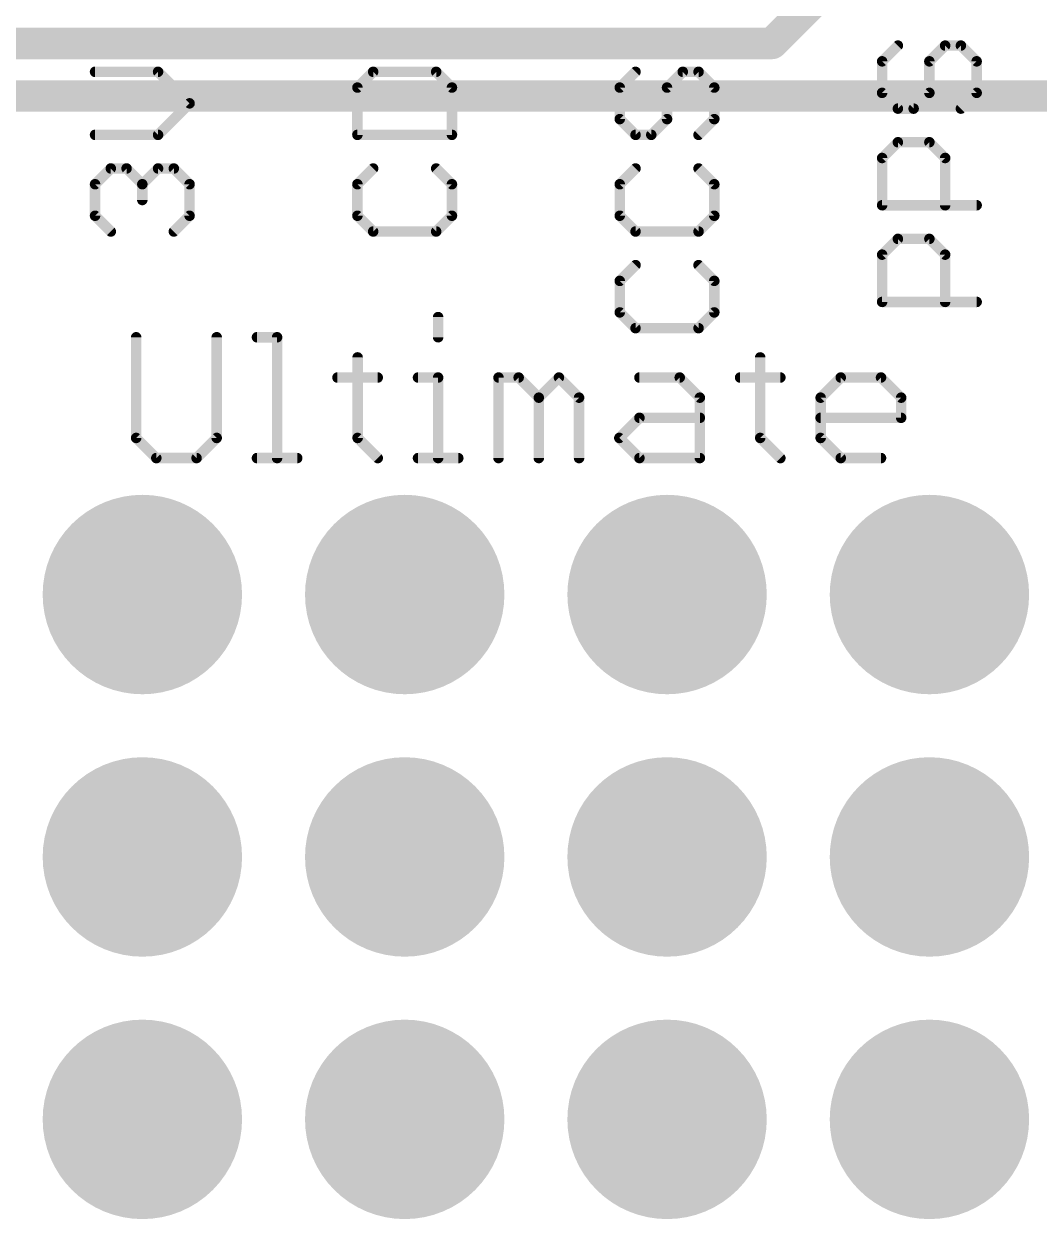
# Model space of a CAD drawing. Extents: x -4.4 to 68.7, y -2.2 to 55.1.
# Drawn here: x 34.41 to 44.24, y 29.51 to 41.08 of the extents above; entities that cross this region are included whole.
import ezdxf

# ---------------------------------------------------------------- set-up
doc = ezdxf.new("R2010")
doc.units = 0
for name, color, linetype in [('1', 12, 'CONTINUOUS'), ('16', 132, 'CONTINUOUS'), ('18', 110, 'CONTINUOUS'), ('21', 40, 'CONTINUOUS')]:
    doc.layers.add(name, color=color, linetype=linetype)

# ---------------------------------------------------------------- blocks, each defined once
blk = doc.blocks.new('ROUNDV')
at = {"const_width": 0.5}
blk.add_lwpolyline([(0, -0.25, 1), (0, 0.25, 1), (0, -0.25)], format="xyb", dxfattribs=at)

msp = doc.modelspace()

# ---------------------------------------------------------------- linework, layer by layer
at = {"layer": '1', "const_width": 0.3048}
msp.add_lwpolyline([(27.051, 40.386), (52.705, 40.386)], dxfattribs=at)
at = {"layer": '16', "const_width": 0.3048}
for points in [[(41.656, 40.894), (43.18, 42.418)], [(30.988, 40.894), (41.656, 40.894)]]:
    msp.add_lwpolyline(points, dxfattribs=at)
at = {"layer": '16', "const_width": 0.1524}
for points in [[(41.6021, 40.9479, 1), (41.7099, 40.8401)], [(41.656, 40.8178, 1), (41.656, 40.9702)]]:
    msp.add_lwpolyline(points, format="xyb", dxfattribs=at)
at = {"layer": '21', "const_width": 0.1016}
for points in [[(42.8745, 40.8734), (42.722, 40.7209)], [(43.1796, 40.7209), (43.3321, 40.8734)], [(43.3321, 40.8734), (43.4847, 40.8734)], [(43.4847, 40.8734), (43.6372, 40.7209)], [(42.722, 40.7209), (42.722, 40.4158)], [(43.1796, 40.4158), (43.1796, 40.7209)], [(43.6372, 40.7209), (43.6372, 40.4158)], [(35.7121, 40.6194), (35.102, 40.6194)], [(36.0172, 40.3143), (35.7121, 40.6194)], [(37.7946, 40.6194), (37.642, 40.4669)], [(38.4047, 40.6194), (37.7946, 40.6194)], [(38.5572, 40.4669), (38.4047, 40.6194)], [(40.3346, 40.6194), (40.182, 40.4669)], [(40.6396, 40.4669), (40.7921, 40.6194)], [(40.7921, 40.6194), (40.9447, 40.6194)], [(40.9447, 40.6194), (41.0972, 40.4669)], [(37.642, 40.4669), (37.642, 40.0093)], [(38.5572, 40.0093), (38.5572, 40.4669)], [(40.182, 40.4669), (40.182, 40.1618)], [(40.6396, 40.1618), (40.6396, 40.4669)], [(41.0972, 40.4669), (41.0972, 40.1618)], [(42.722, 40.4158), (42.8745, 40.2633)], [(43.0271, 40.2633), (43.1796, 40.4158)], [(43.6372, 40.4158), (43.4847, 40.2633)], [(35.7121, 40.0093), (36.0172, 40.3143)], [(42.8745, 40.2633), (43.0271, 40.2633)], [(40.182, 40.1618), (40.3346, 40.0093)], [(40.4871, 40.0093), (40.6396, 40.1618)], [(41.0972, 40.1618), (40.9447, 40.0093)], [(35.102, 40.0093), (35.7121, 40.0093)], [(37.642, 40.0093), (38.5572, 40.0093)], [(40.3346, 40.0093), (40.4871, 40.0093)], [(42.722, 39.7854), (42.8745, 39.9379)], [(42.8745, 39.9379), (43.1796, 39.9379)], [(43.1796, 39.9379), (43.3321, 39.7854)], [(42.722, 39.3278), (42.722, 39.7854)], [(43.3321, 39.7854), (43.3321, 39.3278)], [(35.102, 39.5314), (35.2546, 39.6839)], [(35.2546, 39.6839), (35.4071, 39.6839)], [(35.4071, 39.6839), (35.5596, 39.5314)], [(35.5596, 39.5314), (35.7121, 39.6839)], [(35.7121, 39.6839), (35.8647, 39.6839)], [(35.8647, 39.6839), (36.0172, 39.5314)], [(37.7946, 39.6839), (37.642, 39.5314)], [(38.5572, 39.5314), (38.4047, 39.6839)], [(40.3346, 39.6839), (40.182, 39.5314)], [(41.0972, 39.5314), (40.9447, 39.6839)], [(35.102, 39.2263), (35.102, 39.5314)], [(35.5596, 39.5314), (35.5596, 39.3788)], [(36.0172, 39.5314), (36.0172, 39.2263)], [(37.642, 39.5314), (37.642, 39.2263)], [(38.5572, 39.2263), (38.5572, 39.5314)], [(40.182, 39.5314), (40.182, 39.2263)], [(41.0972, 39.2263), (41.0972, 39.5314)], [(43.6372, 39.3278), (42.722, 39.3278)], [(35.2546, 39.0738), (35.102, 39.2263)], [(36.0172, 39.2263), (35.8647, 39.0738)], [(37.642, 39.2263), (37.7946, 39.0738)], [(38.4047, 39.0738), (38.5572, 39.2263)], [(40.182, 39.2263), (40.3346, 39.0738)], [(40.9447, 39.0738), (41.0972, 39.2263)], [(37.7946, 39.0738), (38.4047, 39.0738)], [(40.3346, 39.0738), (40.9447, 39.0738)], [(42.722, 38.8498), (42.8745, 39.0024)], [(42.8745, 39.0024), (43.1796, 39.0024)], [(43.1796, 39.0024), (43.3321, 38.8498)], [(42.722, 38.3922), (42.722, 38.8498)], [(43.3321, 38.8498), (43.3321, 38.3922)], [(40.3346, 38.7484), (40.182, 38.5958)], [(41.0972, 38.5958), (40.9447, 38.7484)], [(40.182, 38.5958), (40.182, 38.2908)], [(41.0972, 38.2908), (41.0972, 38.5958)], [(43.6372, 38.3922), (42.722, 38.3922)], [(38.4236, 38.2451), (38.4236, 38.0502)], [(40.182, 38.2908), (40.3346, 38.1382)], [(40.9447, 38.1382), (41.0972, 38.2908)], [(40.3346, 38.1382), (40.9447, 38.1382)], [(35.5001, 38.0502), (35.5001, 37.0757)], [(36.2797, 37.0757), (36.2797, 38.0502)], [(36.6695, 38.0502), (36.8644, 38.0502)], [(36.8644, 38.0502), (36.8644, 36.8808)], [(37.644, 37.8553), (37.644, 37.0757)], [(41.5419, 37.8553), (41.5419, 37.0757)], [(37.4491, 37.6604), (37.8389, 37.6604)], [(38.2287, 37.6604), (38.4236, 37.6604)], [(38.4236, 37.6604), (38.4236, 36.8808)], [(39.0083, 36.8808), (39.0083, 37.6604)], [(39.0083, 37.6604), (39.2032, 37.6604)], [(39.2032, 37.6604), (39.3981, 37.4655)], [(39.3981, 37.4655), (39.593, 37.6604)], [(39.593, 37.6604), (39.7879, 37.4655)], [(40.3726, 37.6604), (40.7624, 37.6604)], [(40.7624, 37.6604), (40.9573, 37.4655)], [(41.3471, 37.6604), (41.7369, 37.6604)], [(42.1267, 37.4655), (42.3215, 37.6604)], [(42.3215, 37.6604), (42.7113, 37.6604)], [(42.7113, 37.6604), (42.9062, 37.4655)], [(39.3981, 37.4655), (39.3981, 36.8808)], [(39.7879, 37.4655), (39.7879, 36.8808)], [(40.9573, 37.4655), (40.9573, 36.8808)], [(42.1267, 37.0757), (42.1267, 37.4655)], [(42.9062, 37.4655), (42.9062, 37.2706)], [(40.1777, 37.0757), (40.3726, 37.2706)], [(40.3726, 37.2706), (40.9573, 37.2706)], [(42.9062, 37.2706), (42.1267, 37.2706)], [(35.5001, 37.0757), (35.695, 36.8808)], [(36.0848, 36.8808), (36.2797, 37.0757)], [(37.644, 37.0757), (37.8389, 36.8808)], [(40.3726, 36.8808), (40.1777, 37.0757)], [(41.5419, 37.0757), (41.7369, 36.8808)], [(42.3215, 36.8808), (42.1267, 37.0757)], [(35.695, 36.8808), (36.0848, 36.8808)], [(36.6695, 36.8808), (37.0593, 36.8808)], [(38.2287, 36.8808), (38.6185, 36.8808)], [(40.9573, 36.8808), (40.3726, 36.8808)], [(42.7113, 36.8808), (42.3215, 36.8808)]]:
    msp.add_lwpolyline(points, dxfattribs=at)
at = {"layer": '21', "const_width": 0.0508}
for points in [[(42.8925, 40.8554, 1), (42.8566, 40.8914)], [(43.3321, 40.8988, 1), (43.3321, 40.848)], [(43.3501, 40.8554, 1), (43.3142, 40.8914)], [(43.5026, 40.8914, 1), (43.4667, 40.8554)], [(43.4847, 40.848, 1), (43.4847, 40.8988)], [(42.7474, 40.7209, 1), (42.6966, 40.7209)], [(42.7041, 40.7388, 1), (42.74, 40.7029)], [(43.205, 40.7209, 1), (43.1542, 40.7209)], [(43.1616, 40.7388, 1), (43.1976, 40.7029)], [(43.6626, 40.7209, 1), (43.6118, 40.7209)], [(43.6192, 40.7029, 1), (43.6552, 40.7388)], [(35.102, 40.6448, 1), (35.102, 40.594)], [(35.7301, 40.6374, 1), (35.6942, 40.6014)], [(35.7121, 40.594, 1), (35.7121, 40.6448)], [(37.7946, 40.6448, 1), (37.7946, 40.594)], [(37.8125, 40.6014, 1), (37.7766, 40.6374)], [(38.4226, 40.6374, 1), (38.3867, 40.6014)], [(38.4047, 40.594, 1), (38.4047, 40.6448)], [(40.3525, 40.6014, 1), (40.3166, 40.6374)], [(40.7921, 40.6448, 1), (40.7921, 40.594)], [(40.8101, 40.6014, 1), (40.7742, 40.6374)], [(40.9626, 40.6374, 1), (40.9267, 40.6014)], [(40.9447, 40.594, 1), (40.9447, 40.6448)], [(37.6674, 40.4669, 1), (37.6166, 40.4669)], [(37.6241, 40.4848, 1), (37.66, 40.4489)], [(38.5826, 40.4669, 1), (38.5318, 40.4669)], [(38.5392, 40.4489, 1), (38.5752, 40.4848)], [(40.2074, 40.4669, 1), (40.1566, 40.4669)], [(40.1641, 40.4848, 1), (40.2, 40.4489)], [(40.665, 40.4669, 1), (40.6142, 40.4669)], [(40.6216, 40.4848, 1), (40.6576, 40.4489)], [(41.1226, 40.4669, 1), (41.0718, 40.4669)], [(41.0792, 40.4489, 1), (41.1152, 40.4848)], [(42.74, 40.4338, 1), (42.7041, 40.3978)], [(42.6966, 40.4158, 1), (42.7474, 40.4158)], [(43.1542, 40.4158, 1), (43.205, 40.4158)], [(43.1976, 40.3978, 1), (43.1616, 40.4338)], [(43.6118, 40.4158, 1), (43.6626, 40.4158)], [(43.6552, 40.3978, 1), (43.6192, 40.4338)], [(36.0352, 40.2964, 1), (35.9992, 40.3323)], [(35.9992, 40.2964, 1), (36.0352, 40.3323)], [(42.8745, 40.2887, 1), (42.8745, 40.2379)], [(42.8566, 40.2453, 1), (42.8925, 40.2812)], [(43.0091, 40.2812, 1), (43.045, 40.2453)], [(43.0271, 40.2379, 1), (43.0271, 40.2887)], [(43.4667, 40.2812, 1), (43.5026, 40.2453)], [(40.2, 40.1798, 1), (40.1641, 40.1438)], [(40.1566, 40.1618, 1), (40.2074, 40.1618)], [(40.6142, 40.1618, 1), (40.665, 40.1618)], [(40.6576, 40.1438, 1), (40.6216, 40.1798)], [(41.0718, 40.1618, 1), (41.1226, 40.1618)], [(41.1152, 40.1438, 1), (41.0792, 40.1798)], [(35.102, 40.0347, 1), (35.102, 39.9839)], [(35.6942, 40.0272, 1), (35.7301, 39.9913)], [(35.7121, 39.9839, 1), (35.7121, 40.0347)], [(37.642, 40.0347, 1), (37.642, 39.9839)], [(37.6166, 40.0093, 1), (37.6674, 40.0093)], [(38.5318, 40.0093, 1), (38.5826, 40.0093)], [(38.5572, 39.9839, 1), (38.5572, 40.0347)], [(40.3346, 40.0347, 1), (40.3346, 39.9839)], [(40.3166, 39.9913, 1), (40.3525, 40.0272)], [(40.4691, 40.0272, 1), (40.505, 39.9913)], [(40.4871, 39.9839, 1), (40.4871, 40.0347)], [(40.9267, 40.0272, 1), (40.9626, 39.9913)], [(42.8745, 39.9633, 1), (42.8745, 39.9125)], [(42.8925, 39.9199, 1), (42.8566, 39.9558)], [(43.1976, 39.9558, 1), (43.1616, 39.9199)], [(43.1796, 39.9125, 1), (43.1796, 39.9633)], [(42.7474, 39.7854, 1), (42.6966, 39.7854)], [(42.7041, 39.8033, 1), (42.74, 39.7674)], [(43.3575, 39.7854, 1), (43.3067, 39.7854)], [(43.3142, 39.7674, 1), (43.3501, 39.8033)], [(35.2546, 39.7093, 1), (35.2546, 39.6585)], [(35.2725, 39.6659, 1), (35.2366, 39.7018)], [(35.425, 39.7018, 1), (35.3891, 39.6659)], [(35.4071, 39.6585, 1), (35.4071, 39.7093)], [(35.7121, 39.7093, 1), (35.7121, 39.6585)], [(35.7301, 39.6659, 1), (35.6942, 39.7018)], [(35.8826, 39.7018, 1), (35.8467, 39.6659)], [(35.8647, 39.6585, 1), (35.8647, 39.7093)], [(37.8125, 39.6659, 1), (37.7766, 39.7018)], [(38.4226, 39.7018, 1), (38.3867, 39.6659)], [(40.3525, 39.6659, 1), (40.3166, 39.7018)], [(40.9626, 39.7018, 1), (40.9267, 39.6659)], [(35.1274, 39.5314, 1), (35.0766, 39.5314)], [(35.0841, 39.5493, 1), (35.12, 39.5134)], [(35.585, 39.5314, 1), (35.5342, 39.5314)], [(35.5416, 39.5493, 1), (35.5776, 39.5134)], [(35.5416, 39.5134, 1), (35.5776, 39.5493)], [(36.0426, 39.5314, 1), (35.9918, 39.5314)], [(35.9992, 39.5134, 1), (36.0352, 39.5493)], [(37.6674, 39.5314, 1), (37.6166, 39.5314)], [(37.6241, 39.5493, 1), (37.66, 39.5134)], [(38.5826, 39.5314, 1), (38.5318, 39.5314)], [(38.5392, 39.5134, 1), (38.5752, 39.5493)], [(40.2074, 39.5314, 1), (40.1566, 39.5314)], [(40.1641, 39.5493, 1), (40.2, 39.5134)], [(41.1226, 39.5314, 1), (41.0718, 39.5314)], [(41.0792, 39.5134, 1), (41.1152, 39.5493)], [(35.5342, 39.3788, 1), (35.585, 39.3788)], [(42.722, 39.3532, 1), (42.722, 39.3024)], [(42.6966, 39.3278, 1), (42.7474, 39.3278)], [(43.3067, 39.3278, 1), (43.3575, 39.3278)], [(43.6372, 39.3024, 1), (43.6372, 39.3532)], [(35.12, 39.2443, 1), (35.0841, 39.2083)], [(35.0766, 39.2263, 1), (35.1274, 39.2263)], [(35.9918, 39.2263, 1), (36.0426, 39.2263)], [(36.0352, 39.2083, 1), (35.9992, 39.2443)], [(37.66, 39.2443, 1), (37.6241, 39.2083)], [(37.6166, 39.2263, 1), (37.6674, 39.2263)], [(38.5318, 39.2263, 1), (38.5826, 39.2263)], [(38.5752, 39.2083, 1), (38.5392, 39.2443)], [(40.2, 39.2443, 1), (40.1641, 39.2083)], [(40.1566, 39.2263, 1), (40.2074, 39.2263)], [(41.0718, 39.2263, 1), (41.1226, 39.2263)], [(41.1152, 39.2083, 1), (41.0792, 39.2443)], [(35.2366, 39.0558, 1), (35.2725, 39.0917)], [(35.8467, 39.0917, 1), (35.8826, 39.0558)], [(37.7946, 39.0992, 1), (37.7946, 39.0484)], [(37.7766, 39.0558, 1), (37.8125, 39.0917)], [(38.3867, 39.0917, 1), (38.4226, 39.0558)], [(38.4047, 39.0484, 1), (38.4047, 39.0992)], [(40.3346, 39.0992, 1), (40.3346, 39.0484)], [(40.3166, 39.0558, 1), (40.3525, 39.0917)], [(40.9267, 39.0917, 1), (40.9626, 39.0558)], [(40.9447, 39.0484, 1), (40.9447, 39.0992)], [(42.8745, 39.0278, 1), (42.8745, 38.977)], [(42.8925, 38.9844, 1), (42.8566, 39.0203)], [(43.1976, 39.0203, 1), (43.1616, 38.9844)], [(43.1796, 38.977, 1), (43.1796, 39.0278)], [(42.7474, 38.8498, 1), (42.6966, 38.8498)], [(42.7041, 38.8678, 1), (42.74, 38.8319)], [(43.3575, 38.8498, 1), (43.3067, 38.8498)], [(43.3142, 38.8319, 1), (43.3501, 38.8678)], [(40.3525, 38.7304, 1), (40.3166, 38.7663)], [(40.9626, 38.7663, 1), (40.9267, 38.7304)], [(40.2074, 38.5958, 1), (40.1566, 38.5958)], [(40.1641, 38.6138, 1), (40.2, 38.5779)], [(41.1226, 38.5958, 1), (41.0718, 38.5958)], [(41.0792, 38.5779, 1), (41.1152, 38.6138)], [(42.722, 38.4176, 1), (42.722, 38.3668)], [(42.6966, 38.3922, 1), (42.7474, 38.3922)], [(43.3067, 38.3922, 1), (43.3575, 38.3922)], [(43.6372, 38.3668, 1), (43.6372, 38.4176)], [(38.449, 38.2451, 1), (38.3982, 38.2451)], [(40.1566, 38.2908, 1), (40.2074, 38.2908)], [(40.2, 38.3087, 1), (40.1641, 38.2728)], [(41.0718, 38.2908, 1), (41.1226, 38.2908)], [(41.1152, 38.2728, 1), (41.0792, 38.3087)], [(40.3346, 38.1636, 1), (40.3346, 38.1128)], [(40.3166, 38.1203, 1), (40.3525, 38.1562)], [(40.9267, 38.1562, 1), (40.9626, 38.1203)], [(40.9447, 38.1128, 1), (40.9447, 38.1636)], [(35.5255, 38.0502, 1), (35.4747, 38.0502)], [(36.3051, 38.0502, 1), (36.2543, 38.0502)], [(36.6695, 38.0756, 1), (36.6695, 38.0248)], [(36.8898, 38.0502, 1), (36.839, 38.0502)], [(36.8644, 38.0248, 1), (36.8644, 38.0756)], [(38.3982, 38.0502, 1), (38.449, 38.0502)], [(37.6694, 37.8553, 1), (37.6186, 37.8553)], [(41.5673, 37.8553, 1), (41.5166, 37.8553)], [(37.4491, 37.6858, 1), (37.4491, 37.635)], [(37.8389, 37.635, 1), (37.8389, 37.6858)], [(38.2287, 37.6858, 1), (38.2287, 37.635)], [(38.449, 37.6604, 1), (38.3982, 37.6604)], [(38.4236, 37.635, 1), (38.4236, 37.6858)], [(39.0337, 37.6604, 1), (38.9829, 37.6604)], [(39.0083, 37.6858, 1), (39.0083, 37.635)], [(39.2211, 37.6784, 1), (39.1852, 37.6424)], [(39.2032, 37.635, 1), (39.2032, 37.6858)], [(39.6109, 37.6784, 1), (39.575, 37.6424)], [(39.6109, 37.6424, 1), (39.575, 37.6784)], [(40.3726, 37.6858, 1), (40.3726, 37.635)], [(40.7803, 37.6784, 1), (40.7444, 37.6424)], [(40.7624, 37.635, 1), (40.7624, 37.6858)], [(41.3471, 37.6858, 1), (41.3471, 37.635)], [(41.7369, 37.635, 1), (41.7369, 37.6858)], [(42.3215, 37.6858, 1), (42.3215, 37.635)], [(42.3395, 37.6424, 1), (42.3036, 37.6784)], [(42.7293, 37.6784, 1), (42.6934, 37.6424)], [(42.7113, 37.635, 1), (42.7113, 37.6858)], [(39.3801, 37.4835, 1), (39.416, 37.4475)], [(39.4235, 37.4655, 1), (39.3727, 37.4655)], [(39.3801, 37.4475, 1), (39.416, 37.4835)], [(39.8133, 37.4655, 1), (39.7625, 37.4655)], [(39.7699, 37.4475, 1), (39.8058, 37.4835)], [(40.9827, 37.4655, 1), (40.9319, 37.4655)], [(40.9393, 37.4475, 1), (40.9752, 37.4835)], [(42.1087, 37.4835, 1), (42.1446, 37.4475)], [(42.1521, 37.4655, 1), (42.1013, 37.4655)], [(42.9316, 37.4655, 1), (42.8808, 37.4655)], [(42.8883, 37.4475, 1), (42.9242, 37.4835)], [(40.3726, 37.296, 1), (40.3726, 37.2452)], [(40.3905, 37.2526, 1), (40.3546, 37.2886)], [(40.9573, 37.2452, 1), (40.9573, 37.296)], [(42.1267, 37.296, 1), (42.1267, 37.2452)], [(42.8808, 37.2706, 1), (42.9316, 37.2706)], [(42.9062, 37.2452, 1), (42.9062, 37.296)], [(35.518, 37.0937, 1), (35.4821, 37.0577)], [(35.4747, 37.0757, 1), (35.5255, 37.0757)], [(36.2543, 37.0757, 1), (36.3051, 37.0757)], [(36.2976, 37.0577, 1), (36.2617, 37.0937)], [(37.6619, 37.0937, 1), (37.626, 37.0577)], [(37.6186, 37.0757, 1), (37.6694, 37.0757)], [(40.1956, 37.0937, 1), (40.1597, 37.0577)], [(40.1597, 37.0937, 1), (40.1956, 37.0577)], [(41.5599, 37.0937, 1), (41.524, 37.0577)], [(41.5166, 37.0757, 1), (41.5673, 37.0757)], [(42.1446, 37.0937, 1), (42.1087, 37.0577)], [(42.1013, 37.0757, 1), (42.1521, 37.0757)], [(35.695, 36.9062, 1), (35.695, 36.8554)], [(35.677, 36.8628, 1), (35.7129, 36.8988)], [(36.0668, 36.8988, 1), (36.1027, 36.8628)], [(36.0848, 36.8554, 1), (36.0848, 36.9062)], [(36.6695, 36.9062, 1), (36.6695, 36.8554)], [(36.839, 36.8808, 1), (36.8898, 36.8808)], [(37.0593, 36.8554, 1), (37.0593, 36.9062)], [(37.8209, 36.8628, 1), (37.8568, 36.8988)], [(38.2287, 36.9062, 1), (38.2287, 36.8554)], [(38.3982, 36.8808, 1), (38.449, 36.8808)], [(38.6185, 36.8554, 1), (38.6185, 36.9062)], [(38.9829, 36.8808, 1), (39.0337, 36.8808)], [(39.3727, 36.8808, 1), (39.4235, 36.8808)], [(39.7625, 36.8808, 1), (39.8133, 36.8808)], [(40.3726, 36.9062, 1), (40.3726, 36.8554)], [(40.3546, 36.8628, 1), (40.3905, 36.8988)], [(40.9319, 36.8808, 1), (40.9827, 36.8808)], [(40.9573, 36.8554, 1), (40.9573, 36.9062)], [(41.7189, 36.8628, 1), (41.7548, 36.8988)], [(42.3215, 36.9062, 1), (42.3215, 36.8554)], [(42.3036, 36.8628, 1), (42.3395, 36.8988)], [(42.7113, 36.8554, 1), (42.7113, 36.9062)]]:
    msp.add_lwpolyline(points, format="xyb", dxfattribs=at)

# ---------------------------------------------------------------- block references
at = {"layer": '18', "xscale": 1.9304, "yscale": 1.9304}
for p in [(35.56, 35.56), (35.56, 35.56), (38.1, 35.56), (38.1, 35.56), (40.64, 35.56), (40.64, 35.56), (43.18, 35.56), (43.18, 35.56), (35.56, 33.02), (35.56, 33.02), (38.1, 33.02), (38.1, 33.02), (40.64, 33.02), (40.64, 33.02), (43.18, 33.02), (43.18, 33.02), (35.56, 30.48), (35.56, 30.48), (38.1, 30.48), (38.1, 30.48), (40.64, 30.48), (40.64, 30.48), (43.18, 30.48), (43.18, 30.48)]:
    msp.add_blockref('ROUNDV', p, dxfattribs=at)

doc.saveas('drawing.dxf')
